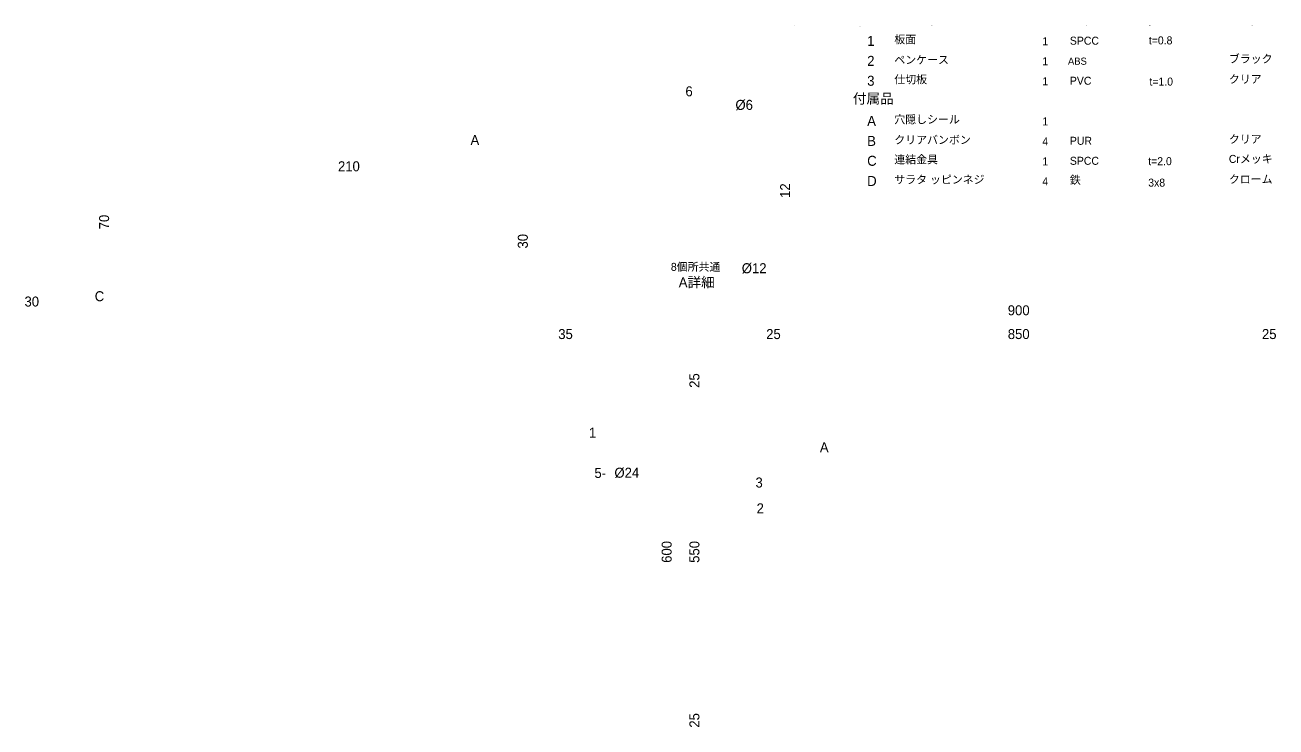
# Model space of a CAD drawing. Header units: millimetres. Extents: x 73 to 350, y -821 to 519.
# Drawn here: x 91.2 to 341.3, y -311.5 to -171.2 of the extents above; entities that cross this region are included whole.
import ezdxf

# ---------------------------------------------------------------- set-up
doc = ezdxf.new("R2010")
doc.units = ezdxf.units.MM
doc.header["$MEASUREMENT"] = 0
doc.layers.add('_U+672C_U+4F53', color=7, linetype='Continuous')

# ---------------------------------------------------------------- blocks, each defined once
blk = doc.blocks.new('block 391')
at = {"layer": '_U+672C_U+4F53', "color": 7, "insert": (220.31, -220.52), "char_height": 1.6, "attachment_point": 7}
blk.add_mtext('\\fMS PGothic|b0|i0|c0|p34;\\W1;8個所共通', dxfattribs=at)
blk = doc.blocks.new('block 392')
at = {"layer": '_U+672C_U+4F53', "color": 7, "insert": (315.96, -183.33), "char_height": 1.6, "attachment_point": 7}
blk.add_mtext('\\fMS PGothic|b0|i0|c0|p34;\\W1;t=1.0', dxfattribs=at)
blk = doc.blocks.new('block 393')
at = {"layer": '_U+672C_U+4F53', "color": 7, "insert": (300.06, -203.16), "char_height": 1.6, "attachment_point": 7}
blk.add_mtext('\\fMS PGothic|b0|i0|c0|p34;\\W1;鉄', dxfattribs=at)
blk = doc.blocks.new('block 394')
at = {"layer": '_U+672C_U+4F53', "color": 7, "insert": (331.84, -178.93), "char_height": 1.6, "attachment_point": 7}
blk.add_mtext('\\fMS PGothic|b0|i0|c0|p34;\\W1;ブラック', dxfattribs=at)
blk = doc.blocks.new('block 395')
at = {"layer": '_U+672C_U+4F53', "color": 7, "insert": (315.72, -203.52), "char_height": 1.6, "attachment_point": 7}
blk.add_mtext('\\fMS PGothic|b0|i0|c0|p34;\\W1;3x8', dxfattribs=at)
blk = doc.blocks.new('block 396')
at = {"layer": '_U+672C_U+4F53', "color": 7, "insert": (315.72, -199.24), "char_height": 1.6, "attachment_point": 7}
blk.add_mtext('\\fMS PGothic|b0|i0|c0|p34;\\W1;t=2.0', dxfattribs=at)
blk = doc.blocks.new('block 397')
at = {"layer": '_U+672C_U+4F53', "color": 7, "insert": (331.84, -202.93), "char_height": 1.6, "attachment_point": 7}
blk.add_mtext('\\fMS PGothic|b0|i0|c0|p34;\\W1;クローム', dxfattribs=at)
blk = doc.blocks.new('block 398')
at = {"layer": '_U+672C_U+4F53', "color": 7, "insert": (331.84, -198.93), "char_height": 1.6, "attachment_point": 7}
blk.add_mtext('\\fMS PGothic|b0|i0|c0|p34;\\W1;Crメッキ', dxfattribs=at)
blk = doc.blocks.new('block 399')
at = {"layer": '_U+672C_U+4F53', "color": 7, "insert": (315.84, -175.1), "char_height": 1.6, "attachment_point": 7}
blk.add_mtext('\\fMS PGothic|b0|i0|c0|p34;\\W1;t=0.8', dxfattribs=at)
blk = doc.blocks.new('block 400')
at = {"layer": '_U+672C_U+4F53', "color": 7, "insert": (300.06, -199.16), "char_height": 1.6, "attachment_point": 7}
blk.add_mtext('\\fMS PGothic|b0|i0|c0|p34;\\W1;SPCC', dxfattribs=at)
blk = doc.blocks.new('block 401')
at = {"layer": '_U+672C_U+4F53', "color": 7, "insert": (331.84, -194.93), "char_height": 1.6, "attachment_point": 7}
blk.add_mtext('\\fMS PGothic|b0|i0|c0|p34;\\W1;クリア', dxfattribs=at)
blk = doc.blocks.new('block 402')
at = {"layer": '_U+672C_U+4F53', "color": 7, "insert": (331.84, -182.93), "char_height": 1.6, "attachment_point": 7}
blk.add_mtext('\\fMS PGothic|b0|i0|c0|p34;\\W1;クリア', dxfattribs=at)
blk = doc.blocks.new('block 403')
at = {"layer": '_U+672C_U+4F53', "color": 7, "insert": (300.06, -195.16), "char_height": 1.6, "attachment_point": 7}
blk.add_mtext('\\fMS PGothic|b0|i0|c0|p34;\\W1;PUR', dxfattribs=at)
blk = doc.blocks.new('block 404')
at = {"layer": '_U+672C_U+4F53', "color": 7, "insert": (294.55, -203.26), "char_height": 1.6, "attachment_point": 7}
blk.add_mtext('\\fMS PGothic|b0|i0|c0|p34;\\W1;4', dxfattribs=at)
blk = doc.blocks.new('block 405')
at = {"layer": '_U+672C_U+4F53', "color": 7, "insert": (294.55, -199.26), "char_height": 1.6, "attachment_point": 7}
blk.add_mtext('\\fMS PGothic|b0|i0|c0|p34;\\W1;1', dxfattribs=at)
blk = doc.blocks.new('block 406')
at = {"layer": '_U+672C_U+4F53', "color": 7, "insert": (294.55, -195.26), "char_height": 1.6, "attachment_point": 7}
blk.add_mtext('\\fMS PGothic|b0|i0|c0|p34;\\W1;4', dxfattribs=at)
blk = doc.blocks.new('block 407')
at = {"layer": '_U+672C_U+4F53', "color": 7, "insert": (294.55, -191.26), "char_height": 1.6, "attachment_point": 7}
blk.add_mtext('\\fMS PGothic|b0|i0|c0|p34;\\W1;1', dxfattribs=at)
blk = doc.blocks.new('block 408')
at = {"layer": '_U+672C_U+4F53', "color": 7, "insert": (264.97, -203.06), "char_height": 1.6, "attachment_point": 7}
blk.add_mtext('\\fMS PGothic|b0|i0|c0|p34;\\W1;サラタ ッピンネジ', dxfattribs=at)
blk = doc.blocks.new('block 409')
at = {"layer": '_U+672C_U+4F53', "color": 7, "insert": (264.97, -199.06), "char_height": 1.6, "attachment_point": 7}
blk.add_mtext('\\fMS PGothic|b0|i0|c0|p34;\\W1;連結金具', dxfattribs=at)
blk = doc.blocks.new('block 410')
at = {"layer": '_U+672C_U+4F53', "color": 7, "insert": (259.55, -203.37), "char_height": 2, "attachment_point": 7}
blk.add_mtext('\\fMS PGothic|b0|i0|c0|p34;\\W1;D', dxfattribs=at)
blk = doc.blocks.new('block 411')
at = {"layer": '_U+672C_U+4F53', "color": 7, "insert": (259.55, -199.37), "char_height": 2, "attachment_point": 7}
blk.add_mtext('\\fMS PGothic|b0|i0|c0|p34;\\W1;C', dxfattribs=at)
blk = doc.blocks.new('block 412')
at = {"layer": '_U+672C_U+4F53', "color": 7, "insert": (264.97, -195.06), "char_height": 1.6, "attachment_point": 7}
blk.add_mtext('\\fMS PGothic|b0|i0|c0|p34;\\W1;クリアバンボン', dxfattribs=at)
blk = doc.blocks.new('block 413')
at = {"layer": '_U+672C_U+4F53', "color": 7, "insert": (264.97, -191.06), "char_height": 1.6, "attachment_point": 7}
blk.add_mtext('\\fMS PGothic|b0|i0|c0|p34;\\W1;穴隠しシール', dxfattribs=at)
blk = doc.blocks.new('block 414')
at = {"layer": '_U+672C_U+4F53', "color": 7, "insert": (259.55, -195.37), "char_height": 2, "attachment_point": 7}
blk.add_mtext('\\fMS PGothic|b0|i0|c0|p34;\\W1;B', dxfattribs=at)
blk = doc.blocks.new('block 415')
at = {"layer": '_U+672C_U+4F53', "color": 7, "insert": (259.55, -191.37), "char_height": 2, "attachment_point": 7}
blk.add_mtext('\\fMS PGothic|b0|i0|c0|p34;\\W1;A', dxfattribs=at)
blk = doc.blocks.new('block 416')
at = {"layer": '_U+672C_U+4F53', "color": 7, "insert": (256.68, -187.11), "char_height": 2, "attachment_point": 7}
blk.add_mtext('\\fMS PGothic|b0|i0|c0|p34;\\W1;付属品', dxfattribs=at)
blk = doc.blocks.new('block 417')
at = {"layer": '_U+672C_U+4F53', "color": 7, "insert": (300.06, -183.16), "char_height": 1.6, "attachment_point": 7}
blk.add_mtext('\\fMS PGothic|b0|i0|c0|p34;\\W1;PVC', dxfattribs=at)
blk = doc.blocks.new('block 418')
at = {"layer": '_U+672C_U+4F53', "color": 7, "insert": (294.55, -183.26), "char_height": 1.6, "attachment_point": 7}
blk.add_mtext('\\fMS PGothic|b0|i0|c0|p34;\\W1;1', dxfattribs=at)
blk = doc.blocks.new('block 419')
at = {"layer": '_U+672C_U+4F53', "color": 7, "insert": (264.97, -183.06), "char_height": 1.6, "attachment_point": 7}
blk.add_mtext('\\fMS PGothic|b0|i0|c0|p34;\\W1;仕切板', dxfattribs=at)
blk = doc.blocks.new('block 420')
at = {"layer": '_U+672C_U+4F53', "color": 7, "insert": (299.68, -179.17), "char_height": 1.44, "attachment_point": 7}
blk.add_mtext('\\fMS PGothic|b0|i0|c0|p34;\\W1;ABS', dxfattribs=at)
blk = doc.blocks.new('block 421')
at = {"layer": '_U+672C_U+4F53', "color": 7, "insert": (264.97, -179.06), "char_height": 1.6, "attachment_point": 7}
blk.add_mtext('\\fMS PGothic|b0|i0|c0|p34;\\W1;ペンケース', dxfattribs=at)
blk = doc.blocks.new('block 422')
at = {"layer": '_U+672C_U+4F53', "color": 7, "insert": (264.97, -175.06), "char_height": 1.6, "attachment_point": 7}
blk.add_mtext('\\fMS PGothic|b0|i0|c0|p34;\\W1;板面', dxfattribs=at)
blk = doc.blocks.new('block 423')
at = {"layer": '_U+672C_U+4F53', "color": 7, "insert": (294.55, -175.26), "char_height": 1.6, "attachment_point": 7}
blk.add_mtext('\\fMS PGothic|b0|i0|c0|p34;\\W1;1', dxfattribs=at)
blk = doc.blocks.new('block 424')
at = {"layer": '_U+672C_U+4F53', "color": 7, "insert": (300.06, -175.16), "char_height": 1.6, "attachment_point": 7}
blk.add_mtext('\\fMS PGothic|b0|i0|c0|p34;\\W1;SPCC', dxfattribs=at)
blk = doc.blocks.new('block 425')
at = {"layer": '_U+672C_U+4F53', "color": 7, "insert": (294.55, -179.26), "char_height": 1.6, "attachment_point": 7}
blk.add_mtext('\\fMS PGothic|b0|i0|c0|p34;\\W1;1', dxfattribs=at)
blk = doc.blocks.new('block 426')
at = {"layer": '_U+672C_U+4F53', "color": 7, "insert": (259.55, -183.37), "char_height": 2, "attachment_point": 7}
blk.add_mtext('\\fMS PGothic|b0|i0|c0|p34;\\W1;3', dxfattribs=at)
blk = doc.blocks.new('block 427')
at = {"layer": '_U+672C_U+4F53', "color": 7, "insert": (259.55, -179.37), "char_height": 2, "attachment_point": 7}
blk.add_mtext('\\fMS PGothic|b0|i0|c0|p34;\\W1;2', dxfattribs=at)
blk = doc.blocks.new('block 428')
at = {"layer": '_U+672C_U+4F53', "color": 7, "insert": (259.55, -175.37), "char_height": 2, "attachment_point": 7}
blk.add_mtext('\\fMS PGothic|b0|i0|c0|p34;\\W1;1', dxfattribs=at)
blk = doc.blocks.new('block 429')
at = {"layer": '_U+672C_U+4F53', "color": 7, "insert": (336.29, -171.3), "char_height": 0.0787, "attachment_point": 7}
blk.add_mtext('\\fMS PGothic|b0|i0|c0|p34;\\W1;備 考', dxfattribs=at)
blk = doc.blocks.new('block 430')
at = {"layer": '_U+672C_U+4F53', "color": 7, "insert": (315.63, -171.32), "char_height": 0.0787, "attachment_point": 7}
blk.add_mtext('\\fMS PGothic|b0|i0|c0|p34;\\W1;寸法,呼び方', dxfattribs=at)
blk = doc.blocks.new('block 431')
at = {"layer": '_U+672C_U+4F53', "color": 7, "insert": (303.24, -171.38), "char_height": 0.0787, "attachment_point": 7}
blk.add_mtext('\\fMS PGothic|b0|i0|c0|p34;\\W1;材 質', dxfattribs=at)
blk = doc.blocks.new('block 432')
at = {"layer": '_U+672C_U+4F53', "color": 7, "insert": (257.97, -171.44), "char_height": 0.0787, "attachment_point": 7}
blk.add_mtext('\\fMS PGothic|b0|i0|c0|p34;\\W1;品番', dxfattribs=at)
blk = doc.blocks.new('block 433')
at = {"layer": '_U+672C_U+4F53', "color": 7, "insert": (292.82, -171.36), "char_height": 0.0787, "attachment_point": 7}
blk.add_mtext('\\fMS PGothic|b0|i0|c0|p34;\\W1;数量', dxfattribs=at)
blk = doc.blocks.new('block 434')
at = {"layer": '_U+672C_U+4F53', "color": 7, "insert": (272.24, -171.4), "char_height": 0.0787, "attachment_point": 7}
blk.add_mtext('\\fMS PGothic|b0|i0|c0|p34;\\W1;品   名', dxfattribs=at)
blk = doc.blocks.new('block 435')
at = {"layer": '_U+672C_U+4F53', "color": 7, "insert": (244.8, -171.41), "char_height": 0.0787, "attachment_point": 7}
blk.add_mtext('\\fMS PGothic|b0|i0|c0|p34;\\W1;図 番', dxfattribs=at)
blk = doc.blocks.new('block 436')
at = {"layer": '_U+672C_U+4F53', "color": 7, "insert": (250.09, -256.59), "char_height": 2, "attachment_point": 7}
blk.add_mtext('\\fMS PGothic|b0|i0|c0|p34;\\W1;A', dxfattribs=at)
blk = doc.blocks.new('block 437')
at = {"layer": '_U+672C_U+4F53', "color": 7, "insert": (221.88, -223.83), "char_height": 2, "attachment_point": 7}
blk.add_mtext('\\fMS PGothic|b0|i0|c0|p34;\\W1;A詳細', dxfattribs=at)
blk = doc.blocks.new('block 438')
at = {"layer": '_U+672C_U+4F53', "color": 7, "insert": (237.22, -263.66), "char_height": 2, "attachment_point": 7}
blk.add_mtext('\\fMS PGothic|b0|i0|c0|p34;\\W1;3', dxfattribs=at)
blk = doc.blocks.new('block 439')
at = {"layer": '_U+672C_U+4F53', "color": 7, "insert": (237.44, -268.79), "char_height": 2, "attachment_point": 7}
blk.add_mtext('\\fMS PGothic|b0|i0|c0|p34;\\W1;2', dxfattribs=at)
blk = doc.blocks.new('block 440')
at = {"layer": '_U+672C_U+4F53', "color": 7, "insert": (203.92, -253.67), "char_height": 2, "attachment_point": 7}
blk.add_mtext('\\fMS PGothic|b0|i0|c0|p34;\\W1;1', dxfattribs=at)
blk = doc.blocks.new('block 441')
at = {"layer": '_U+672C_U+4F53', "color": 7, "insert": (105.15, -226.43), "char_height": 2, "attachment_point": 7}
blk.add_mtext('\\fMS PGothic|b0|i0|c0|p34;\\W1;C', dxfattribs=at)
blk = doc.blocks.new('block 442')
at = {"layer": '_U+672C_U+4F53', "color": 7, "insert": (180.26, -195.18), "char_height": 2, "attachment_point": 7}
blk.add_mtext('\\fMS PGothic|b0|i0|c0|p34;\\W1;A', dxfattribs=at)
blk = doc.blocks.new('block 443')
at = {"layer": '_U+672C_U+4F53', "color": 7, "insert": (226.04, -243.71), "char_height": 2, "attachment_point": 7, "rotation": 90}
blk.add_mtext('\\fMS PGothic|b0|i0|c0|p34;\\W1;25', dxfattribs=at)
blk = doc.blocks.new('block 444')
at = {"layer": '_U+672C_U+4F53', "color": 7, "insert": (226.04, -311.62), "char_height": 2, "attachment_point": 7, "rotation": 90}
blk.add_mtext('\\fMS PGothic|b0|i0|c0|p34;\\W1;25', dxfattribs=at)
blk = doc.blocks.new('block 445')
at = {"layer": '_U+672C_U+4F53', "color": 7, "insert": (197.8, -233.99), "char_height": 2, "attachment_point": 7}
blk.add_mtext('\\fMS PGothic|b0|i0|c0|p34;\\W1;35', dxfattribs=at)
blk = doc.blocks.new('block 446')
at = {"layer": '_U+672C_U+4F53', "color": 7, "insert": (205.03, -261.75), "char_height": 2, "attachment_point": 7}
blk.add_mtext('\\fMS PGothic|b0|i0|c0|p34;\\W1;5-', dxfattribs=at)
blk = doc.blocks.new('block 447')
at = {"layer": '_U+672C_U+4F53', "color": 7, "insert": (209.03, -261.75), "char_height": 2, "attachment_point": 7}
blk.add_mtext('\\fMS PGothic|b0|i0|c0|p34;\\W1;Ø24', dxfattribs=at)
blk = doc.blocks.new('block 448')
at = {"layer": '_U+672C_U+4F53', "color": 7, "insert": (220.49, -278.68), "char_height": 2, "attachment_point": 7, "rotation": 90}
blk.add_mtext('\\fMS PGothic|b0|i0|c0|p34;\\W1;600', dxfattribs=at)
blk = doc.blocks.new('block 449')
at = {"layer": '_U+672C_U+4F53', "color": 7, "insert": (226.04, -278.68), "char_height": 2, "attachment_point": 7, "rotation": 90}
blk.add_mtext('\\fMS PGothic|b0|i0|c0|p34;\\W1;550', dxfattribs=at)
blk = doc.blocks.new('block 450')
at = {"layer": '_U+672C_U+4F53', "color": 7, "insert": (287.65, -229.24), "char_height": 2, "attachment_point": 7}
blk.add_mtext('\\fMS PGothic|b0|i0|c0|p34;\\W1;900', dxfattribs=at)
blk = doc.blocks.new('block 451')
at = {"layer": '_U+672C_U+4F53', "color": 7, "insert": (338.46, -233.99), "char_height": 2, "attachment_point": 7}
blk.add_mtext('\\fMS PGothic|b0|i0|c0|p34;\\W1;25', dxfattribs=at)
blk = doc.blocks.new('block 452')
at = {"layer": '_U+672C_U+4F53', "color": 7, "insert": (287.65, -233.99), "char_height": 2, "attachment_point": 7}
blk.add_mtext('\\fMS PGothic|b0|i0|c0|p34;\\W1;850', dxfattribs=at)
blk = doc.blocks.new('block 453')
at = {"layer": '_U+672C_U+4F53', "color": 7, "insert": (239.36, -233.99), "char_height": 2, "attachment_point": 7}
blk.add_mtext('\\fMS PGothic|b0|i0|c0|p34;\\W1;25', dxfattribs=at)
blk = doc.blocks.new('block 454')
at = {"layer": '_U+672C_U+4F53', "color": 7, "insert": (234.48, -220.88), "char_height": 2, "attachment_point": 7}
blk.add_mtext('\\fMS PGothic|b0|i0|c0|p34;\\W1;Ø12', dxfattribs=at)
blk = doc.blocks.new('block 455')
at = {"layer": '_U+672C_U+4F53', "color": 7, "insert": (233.22, -188.24), "char_height": 2, "attachment_point": 7}
blk.add_mtext('\\fMS PGothic|b0|i0|c0|p34;\\W1;Ø6', dxfattribs=at)
blk = doc.blocks.new('block 456')
at = {"layer": '_U+672C_U+4F53', "color": 7, "insert": (244.15, -205.75), "char_height": 2, "attachment_point": 7, "rotation": 90}
blk.add_mtext('\\fMS PGothic|b0|i0|c0|p34;\\W1;12', dxfattribs=at)
blk = doc.blocks.new('block 457')
at = {"layer": '_U+672C_U+4F53', "color": 7, "insert": (223.22, -185.48), "char_height": 2, "attachment_point": 7}
blk.add_mtext('\\fMS PGothic|b0|i0|c0|p34;\\W1;6', dxfattribs=at)
blk = doc.blocks.new('block 458')
at = {"layer": '_U+672C_U+4F53', "color": 7, "insert": (91.11, -227.49), "char_height": 2, "attachment_point": 7}
blk.add_mtext('\\fMS PGothic|b0|i0|c0|p34;\\W1;30', dxfattribs=at)
blk = doc.blocks.new('block 459')
at = {"layer": '_U+672C_U+4F53', "color": 7, "insert": (108.05, -212.03), "char_height": 2, "attachment_point": 7, "rotation": 90}
blk.add_mtext('\\fMS PGothic|b0|i0|c0|p34;\\W1;70', dxfattribs=at)
blk = doc.blocks.new('block 460')
at = {"layer": '_U+672C_U+4F53', "color": 7, "insert": (191.74, -215.87), "char_height": 2, "attachment_point": 7, "rotation": 90}
blk.add_mtext('\\fMS PGothic|b0|i0|c0|p34;\\W1;30', dxfattribs=at)
blk = doc.blocks.new('block 461')
at = {"layer": '_U+672C_U+4F53', "color": 7, "insert": (153.77, -200.46), "char_height": 2, "attachment_point": 7}
blk.add_mtext('\\fMS PGothic|b0|i0|c0|p34;\\W1;210', dxfattribs=at)

msp = doc.modelspace()

# ---------------------------------------------------------------- block references
at = {"layer": '_U+672C_U+4F53'}
for name in ['block 435', 'block 432', 'block 434', 'block 433', 'block 431', 'block 430', 'block 429', 'block 428', 'block 422', 'block 423', 'block 424', 'block 399', 'block 427', 'block 421', 'block 394', 'block 425', 'block 420', 'block 426', 'block 419', 'block 418', 'block 417', 'block 392', 'block 402', 'block 457', 'block 416', 'block 455', 'block 415', 'block 413', 'block 407', 'block 442', 'block 414', 'block 412', 'block 406', 'block 403', 'block 401', 'block 411', 'block 409', 'block 400', 'block 398', 'block 461', 'block 405', 'block 396', 'block 410', 'block 408', 'block 404', 'block 393', 'block 395', 'block 397', 'block 456', 'block 459', 'block 460', 'block 391', 'block 454', 'block 437', 'block 441', 'block 458', 'block 450', 'block 445', 'block 453', 'block 452', 'block 451', 'block 443', 'block 440', 'block 436', 'block 446', 'block 447', 'block 438', 'block 439', 'block 448', 'block 449', 'block 444']:
    msp.add_blockref(name, (0, 0), dxfattribs=at)

doc.saveas('drawing.dxf')
